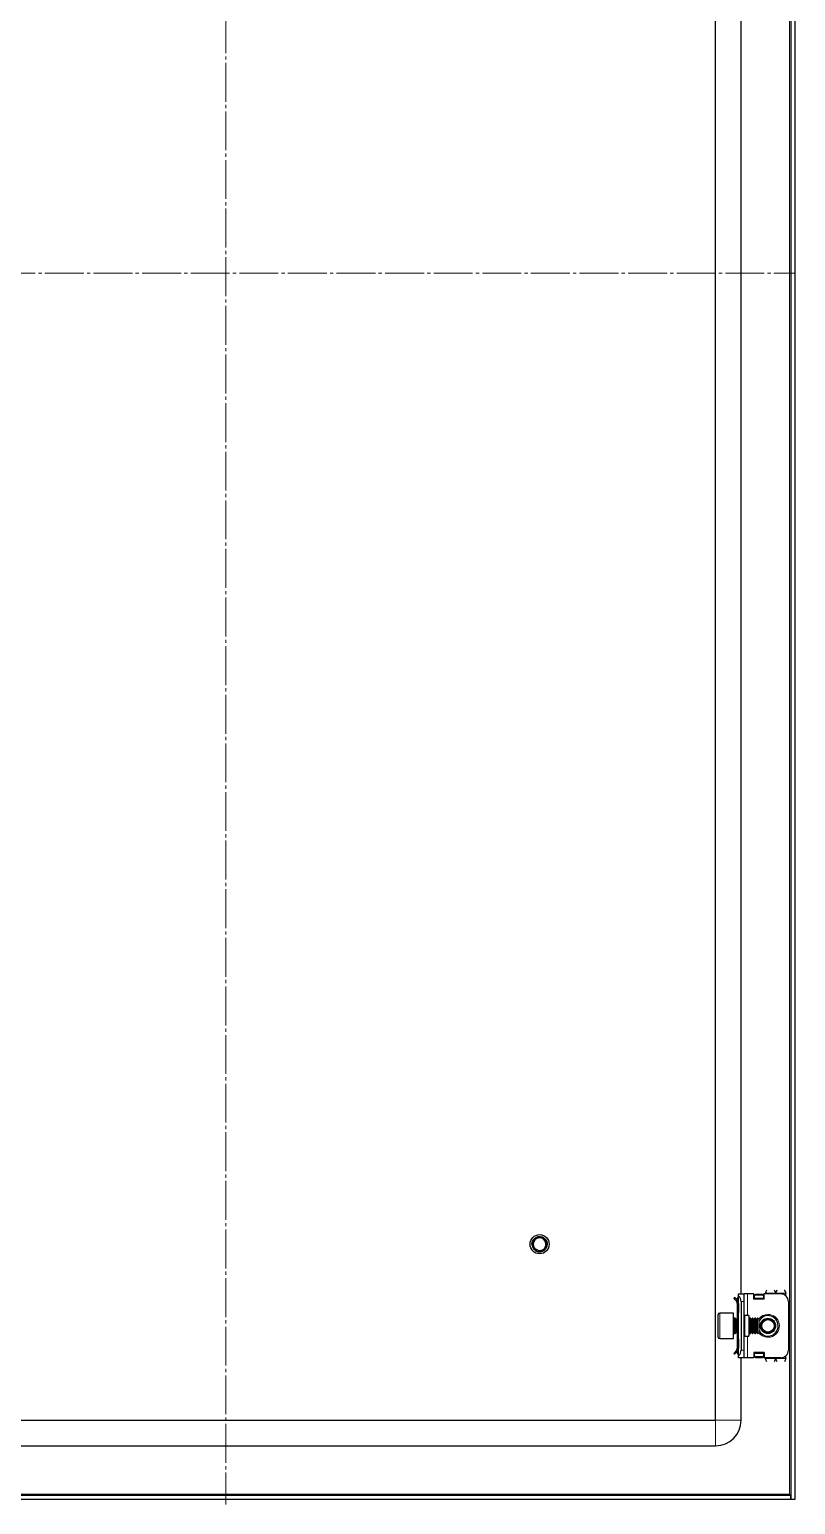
# Model space of a CAD drawing. Header units: millimetres. Extents: x -211 to 1134, y -353 to 966.
# Drawn here: x 834 to 1134, y -190 to 388 of the extents above; entities that cross this region are included whole.
import ezdxf

# ---------------------------------------------------------------- set-up
doc = ezdxf.new("R2010")
doc.units = ezdxf.units.MM
doc.linetypes.add('SLD-Осевая', pattern=[19.05, 15.24, -1.27, 1.27, -1.27])
doc.linetypes.add('SLD-Сплошная', pattern=[0])
doc.layers.add('FORMAT', color=7, linetype='SLD-Сплошная')

msp = doc.modelspace()

# ---------------------------------------------------------------- linework, layer by layer
at = {"color": 7, "linetype": 'SLD-Сплошная', "lineweight": 18}
for p, q in [((1131.38, 770.49), (1131.38, -186.31)), ((1111.48, -109.41), (1111.28, -109.21)), ((1114.98, -107.91), (1114.98, -116.41)), ((1121.23, -109.56), (1117.73, -109.56)), ((1121.98, -107.66), (1125.98, -107.66)), ((1129.98, -107.66), (1125.98, -107.66)), ((1104.08, -115.41), (1104.08, -117.72)), ((1111.48, -109.91), (1110.98, -109.91)), ((1113.48, -110.91), (1112.48, -110.91)), ((1104.08, -117.72), (1104.08, -125.41)), ((1109.73, -117.41), (1109.73, -123.41)), ((1113.98, -116.41), (1113.98, -124.41)), ((1114.98, -124.41), (1114.98, -132.91)), ((1111.48, -130.91), (1110.98, -130.91)), ((1111.48, -131.41), (1111.28, -131.62)), ((1112.48, -129.91), (1113.48, -129.91)), ((1117.73, -131.27), (1121.23, -131.27)), ((1125.98, -133.16), (1121.98, -133.16)), ((1129.98, -133.16), (1125.98, -133.16)), ((1102.48, -157.41), (1102.48, -167.41)), ((1102.48, -157.41), (1112.48, -157.41)), ((1131.38, -186.31), (689.58, -186.31))]:
    msp.add_line(p, q, dxfattribs=at)
at = {"color": 7, "linetype": 'SLD-Сплошная', "lineweight": 25}
for p, q in [((1131.98, 772.59), (1131.98, -188.41)), ((1133.48, 772.59), (1133.48, -188.41)), ((1102.48, -157.41), (1102.48, 741.59)), ((1112.48, -107.91), (1112.48, 692.09)), ((1031.22, -86.45), (1031.38, -86.32)), ((1031.25, -86.48), (1031.36, -86.29)), ((1031.95, -85.84), (1032.22, -85.71)), ((1032.51, -85.58), (1032.79, -85.51)), ((1032.89, -85.47), (1032.84, -85.48)), ((1033.03, -85.45), (1033.22, -85.43)), ((1034.02, -85.46), (1033.98, -85.46)), ((1034.2, -85.5), (1034.16, -85.49)), ((1034.38, -85.55), (1034.34, -85.54)), ((1034.56, -85.61), (1034.52, -85.6)), ((1034.92, -85.78), (1034.87, -85.75)), ((1035.09, -85.88), (1035.05, -85.86)), ((1035.26, -86), (1035.22, -85.97)), ((1035.26, -86), (1035.47, -86.18)), ((1035.43, -86.13), (1035.39, -86.1)), ((1035.58, -86.26), (1035.54, -86.23)), ((1035.71, -86.4), (1035.68, -86.37)), ((1030.48, -88.41), (1030.48, -88.41)), ((1030.49, -88.22), (1030.55, -87.91)), ((1030.49, -88.22), (1030.49, -88.27)), ((1030.51, -88.01), (1030.5, -88.06)), ((1030.55, -87.81), (1030.54, -87.86)), ((1030.59, -87.61), (1030.58, -87.66)), ((1030.65, -87.43), (1030.63, -87.48)), ((1030.7, -87.29), (1030.8, -87.11)), ((1030.71, -87.3), (1030.82, -87.11)), ((1031.19, -89.28), (1031.03, -88.87)), ((1031.32, -90.49), (1031.2, -90.36)), ((1031.21, -90.37), (1031.23, -90.39)), ((1031.32, -90.49), (1031.36, -90.53)), ((1031.47, -90.63), (1031.5, -90.67)), ((1031.62, -90.77), (1031.66, -90.8)), ((1031.79, -90.89), (1031.83, -90.92)), ((1033.29, -91.41), (1034.03, -91.34)), ((1034.17, -91.33), (1034.22, -91.32)), ((1034.36, -91.28), (1034.41, -91.27)), ((1034.56, -91.21), (1034.6, -91.2)), ((1034.93, -91.04), (1034.71, -91.12)), ((1034.75, -91.13), (1034.79, -91.11)), ((1035.11, -90.94), (1034.91, -91.05)), ((1034.93, -90.97), (1034.98, -91.02)), ((1034.93, -91.04), (1034.98, -91.02)), ((1035.82, -90.29), (1035.24, -90.85)), ((1035.27, -90.82), (1035.31, -90.8)), ((1035.73, -90.4), (1035.39, -90.73)), ((1035.56, -90.58), (1035.59, -90.55)), ((1036.3, -87.38), (1036.3, -87.37)), ((1036.4, -89.12), (1036.32, -89.35)), ((1036.36, -87.55), (1036.34, -87.51)), ((1036.35, -89.31), (1036.36, -89.26)), ((1036.4, -87.73), (1036.39, -87.69)), ((1036.4, -89.12), (1036.41, -89.07)), ((1036.44, -87.91), (1036.43, -87.87)), ((1036.44, -88.92), (1036.45, -88.87)), ((1036.47, -88.1), (1036.46, -88.06)), ((1036.48, -88.3), (1036.46, -88.54)), ((1036.47, -88.71), (1036.47, -88.66)), ((1036.48, -88.3), (1036.48, -88.25)), ((1036.48, -88.51), (1036.48, -88.46)), ((1109.92, -109.27), (1109.57, -109.63)), ((1110.54, -110.6), (1109.57, -109.63)), ((1110.9, -110.25), (1109.92, -109.27)), ((1111.28, -109.21), (1111.48, -109)), ((1111.48, -107.91), (1113.48, -107.91)), ((1111.48, -108.68), (1111.48, -107.91)), ((1111.48, -132.15), (1111.48, -108.68)), ((1113.48, -107.91), (1113.48, -110.91)), ((1114.98, -107.91), (1113.48, -107.91)), ((1117.48, -107.91), (1114.98, -107.91)), ((1117.48, -109.91), (1117.48, -107.91)), ((1117.73, -108.29), (1118.23, -107.94)), ((1118.23, -108.29), (1117.73, -108.65)), ((1117.73, -108.65), (1117.73, -108.29)), ((1117.73, -109.56), (1117.73, -108.65)), ((1117.73, -109.91), (1117.73, -109.56)), ((1118.23, -107.94), (1118.23, -108.29)), ((1118.23, -107.94), (1120.73, -107.94)), ((1118.23, -108.29), (1120.73, -108.29)), ((1120.73, -108.29), (1120.73, -107.94)), ((1120.73, -107.94), (1121.23, -108.29)), ((1121.23, -108.65), (1120.73, -108.29)), ((1121.23, -108.29), (1121.23, -108.65)), ((1121.23, -108.65), (1121.23, -109.56)), ((1121.23, -109.56), (1121.23, -109.91)), ((1121.28, -108.03), (1121.28, -109.91)), ((1121.48, -108.03), (1121.28, -108.03)), ((1121.48, -109.91), (1121.48, -107.91)), ((1127.98, -107.91), (1121.48, -107.91)), ((1121.98, -107.91), (1121.98, -107.66)), ((1129.98, -108.68), (1129.98, -107.66)), ((1109.48, -115.41), (1104.08, -115.41)), ((1109.48, -117.72), (1109.48, -115.41)), ((1110.54, -110.6), (1110.9, -110.25)), ((1110.98, -109.91), (1110.98, -110.31)), ((1110.98, -111.66), (1111.48, -111.66)), ((1110.98, -111.66), (1110.98, -115.16)), ((1111.48, -115.16), (1110.98, -115.16)), ((1110.98, -115.16), (1110.98, -117.41)), ((1111.48, -111.66), (1111.48, -115.16)), ((1112.48, -110.91), (1112.48, -129.91)), ((1113.48, -110.91), (1113.48, -129.91)), ((1121.48, -109.91), (1117.48, -109.91)), ((1130.98, -110.91), (1130.98, -129.91)), ((1103.48, -118.04), (1103.48, -116.01)), ((1103.48, -124.81), (1103.48, -118.04)), ((1109.48, -125.41), (1109.48, -117.72)), ((1110.1, -117.41), (1109.73, -117.41)), ((1110.48, -117.97), (1110.1, -117.41)), ((1110.1, -122.94), (1110.1, -117.41)), ((1110.87, -117.41), (1110.48, -117.97)), ((1110.48, -122.47), (1110.48, -117.97)), ((1111.1, -117.41), (1110.87, -117.41)), ((1110.87, -122.94), (1110.87, -117.41)), ((1111.48, -117.97), (1111.1, -117.41)), ((1111.1, -122.94), (1111.1, -117.41)), ((1115.48, -116.41), (1113.98, -116.41)), ((1115.48, -116.41), (1115.48, -124.41)), ((1115.87, -117.41), (1115.48, -117.97)), ((1116.1, -117.41), (1115.87, -117.41)), ((1115.87, -122.94), (1115.87, -117.41)), ((1116.48, -117.97), (1116.1, -117.41)), ((1116.1, -122.94), (1116.1, -117.41)), ((1116.87, -117.41), (1116.48, -117.97)), ((1116.48, -122.47), (1116.48, -117.97)), ((1117.1, -117.41), (1116.87, -117.41)), ((1116.87, -122.94), (1116.87, -117.41)), ((1117.48, -117.97), (1117.1, -117.41)), ((1117.1, -122.94), (1117.1, -117.41)), ((1117.87, -117.41), (1117.48, -117.97)), ((1117.48, -122.47), (1117.48, -117.97)), ((1118.1, -117.41), (1117.87, -117.41)), ((1117.87, -122.94), (1117.87, -117.41)), ((1118.48, -117.97), (1118.1, -117.41)), ((1118.1, -122.94), (1118.1, -117.41)), ((1118.87, -117.41), (1118.48, -117.97)), ((1118.48, -122.47), (1118.48, -117.97)), ((1118.93, -117.41), (1118.87, -117.41)), ((1118.87, -122.94), (1118.87, -117.41)), ((1119.48, -117.97), (1118.93, -117.41)), ((1118.93, -118.8), (1118.93, -117.41)), ((1118.93, -123.41), (1118.93, -118.8)), ((1119.48, -119.1), (1119.48, -117.97)), ((1119.48, -122.86), (1119.48, -119.1)), ((1104.08, -125.41), (1109.48, -125.41)), ((1109.73, -123.41), (1110.1, -123.41)), ((1110.1, -123.41), (1110.48, -122.86)), ((1110.1, -123.41), (1110.1, -122.94)), ((1110.48, -122.86), (1110.48, -122.47)), ((1110.48, -122.86), (1110.87, -123.41)), ((1110.87, -123.41), (1110.87, -122.94)), ((1110.87, -123.41), (1111.1, -123.41)), ((1110.98, -123.41), (1110.98, -125.66)), ((1110.98, -125.66), (1110.98, -129.16)), ((1110.98, -125.66), (1111.48, -125.66)), ((1111.1, -123.41), (1111.48, -122.86)), ((1111.1, -123.41), (1111.1, -122.94)), ((1111.48, -125.66), (1111.48, -129.16)), ((1113.98, -124.41), (1115.48, -124.41)), ((1115.48, -122.86), (1115.87, -123.41)), ((1115.87, -123.41), (1115.87, -122.94)), ((1115.87, -123.41), (1116.1, -123.41)), ((1116.1, -123.41), (1116.48, -122.86)), ((1116.1, -123.41), (1116.1, -122.94)), ((1116.48, -122.86), (1116.48, -122.47)), ((1116.48, -122.86), (1116.87, -123.41)), ((1116.87, -123.41), (1116.87, -122.94)), ((1116.87, -123.41), (1117.1, -123.41)), ((1117.1, -123.41), (1117.48, -122.86)), ((1117.1, -123.41), (1117.1, -122.94)), ((1117.48, -122.86), (1117.48, -122.47)), ((1117.48, -122.86), (1117.87, -123.41)), ((1117.87, -123.41), (1117.87, -122.94)), ((1117.87, -123.41), (1118.1, -123.41)), ((1118.1, -123.41), (1118.48, -122.86)), ((1118.1, -123.41), (1118.1, -122.94)), ((1118.48, -122.86), (1118.48, -122.47)), ((1118.48, -122.86), (1118.87, -123.41)), ((1118.87, -123.41), (1118.87, -122.94)), ((1118.87, -123.41), (1118.93, -123.41)), ((1118.93, -123.41), (1119.48, -122.86)), ((1110.54, -130.22), (1109.57, -131.2)), ((1109.92, -131.55), (1109.57, -131.2)), ((1110.9, -130.58), (1109.92, -131.55)), ((1110.54, -130.22), (1110.9, -130.58)), ((1110.98, -129.16), (1111.48, -129.16)), ((1110.98, -130.91), (1110.98, -130.45)), ((1111.48, -131.83), (1111.28, -131.62)), ((1111.48, -132.91), (1111.48, -132.15)), ((1113.48, -132.91), (1111.48, -132.91)), ((1112.48, -157.41), (1112.48, -132.91)), ((1113.48, -129.91), (1113.48, -132.91)), ((1114.98, -132.91), (1113.48, -132.91)), ((1117.48, -132.91), (1114.98, -132.91)), ((1121.48, -130.91), (1117.48, -130.91)), ((1117.48, -130.91), (1117.48, -132.91)), ((1117.73, -131.27), (1117.73, -130.91)), ((1117.73, -132.18), (1117.73, -131.27)), ((1117.73, -132.53), (1117.73, -132.18)), ((1117.73, -132.18), (1118.23, -132.53)), ((1118.23, -132.89), (1117.73, -132.53)), ((1118.23, -132.53), (1118.23, -132.89)), ((1120.73, -132.53), (1118.23, -132.53)), ((1120.73, -132.89), (1118.23, -132.89)), ((1120.73, -132.53), (1121.23, -132.18)), ((1120.73, -132.89), (1120.73, -132.53)), ((1121.23, -132.53), (1120.73, -132.89)), ((1121.23, -130.91), (1121.23, -131.27)), ((1121.23, -131.27), (1121.23, -132.18)), ((1121.23, -132.18), (1121.23, -132.53)), ((1121.28, -130.91), (1121.28, -132.8)), ((1121.28, -132.8), (1121.48, -132.8)), ((1121.48, -130.91), (1121.48, -132.91)), ((1127.98, -132.91), (1121.48, -132.91)), ((1121.98, -133.16), (1121.98, -132.91)), ((1129.98, -133.16), (1129.98, -132.15)), ((718.48, -157.41), (1102.48, -157.41)), ((718.48, -167.41), (1102.48, -167.41)), ((1131.78, -186.91), (689.18, -186.91)), ((1131.78, -188.41), (689.18, -188.41)), ((1131.38, -186.31), (1131.63, -186.91)), ((1131.78, -186.91), (1131.78, -188.41)), ((1133.48, -188.41), (1131.98, -188.41))]:
    msp.add_line(p, q, dxfattribs=at)
for centre, radius in [((1033.48, -88.41), 3.75), ((1122.98, -120.41), 3), ((1122.98, -120.41), 2.76), ((1122.98, -120.41), 2.45)]:
    msp.add_circle(centre, radius, dxfattribs=at)
for centre, radius, start, end in [((1033.48, -88.41), 2.5, 108.59442, 168.59442), ((1033.48, -88.41), 2.5, 48.59442, 108.59442), ((1033.48, -88.41), 2.5, 348.59442, 48.59442), ((1033.48, -88.41), 3, 180, 220.74374), ((1033.48, -88.41), 2.5, 168.59442, 190.51652), ((1033.48, -88.41), 3, 239.92857, 266.21929), ((1033.48, -88.41), 2.5, 255.88813, 288.59442), ((1033.48, -88.41), 2.5, 288.59442, 348.59442), ((1111.98, -109.91), 1, 135, 180), ((1109.48, -110.91), 3, 0, 48.18969), ((1127.98, -110.91), 3, 0, 90), ((1104.08, -116.01), 0.6, 90, 180), ((1109.73, -117.16), 0.25, 180, 270), ((1113.98, -115.91), 0.5, 180, 270), ((1122.98, -120.41), 4, 270, 151.04498), ((1104.08, -124.81), 0.6, 180, 270), ((1109.73, -123.66), 0.25, 90, 180), ((1113.98, -124.91), 0.5, 90, 180), ((1122.98, -120.41), 4, 208.95502, 270), ((1111.98, -130.91), 1, 180, 225), ((1109.48, -129.91), 3, 311.81031, 0), ((1127.98, -129.91), 3, 270, 0), ((1102.48, -157.41), 10, 270, 0)]:
    msp.add_arc(centre, radius, start, end, dxfattribs=at)
at = {"color": 7, "linetype": 'SLD-Сплошная', "lineweight": 18}
for start, end in [(215.46217, 90), (90, 144.53783)]:
    msp.add_arc((1122.98, -120.41), 4.5, start, end, dxfattribs=at)
at = {"color": 7, "linetype": 'SLD-Сплошная', "lineweight": 25}
for points, knots in [([(1030.65, -87.43), (1030.86, -87.01), (1031.17, -86.36), (1031.76, -85.97), (1031.96, -85.83)], [0, 0, 0, 0, 0.657042, 1, 1, 1, 1]), ([(1030.85, -87.03), (1030.88, -86.96), (1030.96, -86.74), (1031.13, -86.58), (1031.24, -86.48)], [0, 0, 0, 0, 0.333789, 1, 1, 1, 1]), ([(1030.94, -86.89), (1030.95, -86.84), (1031.06, -86.54), (1031.3, -86.33), (1031.51, -86.16)], [0, 0, 0, 0, 0.171865, 1, 1, 1, 1]), ([(1032.33, -86.05), (1032.26, -86.09), (1031.94, -86.27), (1031.45, -86.74), (1031.14, -87.33), (1031.05, -87.67), (1031.03, -87.72)], [0, 0, 0, 0, 0.104785, 0.513079, 0.918136, 1, 1, 1, 1]), ([(1031.22, -86.45), (1031.21, -86.45), (1031.2, -86.47), (1031.18, -86.49), (1031.17, -86.5)], [0, 0, 0, 0, 0.2967964, 1, 1, 1, 1]), ([(1031.34, -86.31), (1031.34, -86.32), (1031.33, -86.33), (1031.32, -86.34), (1031.31, -86.34)], [0, 0, 0, 0, 0.484232, 1, 1, 1, 1]), ([(1031.48, -86.18), (1031.47, -86.19), (1031.46, -86.2), (1031.45, -86.21), (1031.44, -86.21)], [0, 0, 0, 0, 0.4851577, 1, 1, 1, 1]), ([(1031.62, -86.06), (1031.62, -86.07), (1031.6, -86.08), (1031.59, -86.09), (1031.59, -86.09)], [0, 0, 0, 0, 0.484546, 1, 1, 1, 1]), ([(1031.78, -85.95), (1031.77, -85.95), (1031.76, -85.96), (1031.75, -85.97), (1031.74, -85.97)], [0, 0, 0, 0, 0.482687, 1, 1, 1, 1]), ([(1031.78, -85.95), (1031.79, -85.94), (1031.84, -85.9), (1031.9, -85.88), (1031.94, -85.86)], [0, 0, 0, 0, 0.230751, 1, 1, 1, 1]), ([(1031.95, -85.84), (1031.94, -85.84), (1031.93, -85.85), (1031.91, -85.86), (1031.91, -85.86)], [0, 0, 0, 0, 0.480194, 1, 1, 1, 1]), ([(1031.95, -85.84), (1031.98, -85.86), (1032.04, -85.89), (1032.11, -85.96), (1032.14, -86.01), (1032.16, -86.04)], [0, 0, 0, 0, 0.362858, 0.693435, 1, 1, 1, 1]), ([(1032.31, -86.1), (1032.29, -86.09), (1032.25, -86.09), (1032.19, -86.06), (1032.11, -86.01), (1032.03, -85.93), (1031.98, -85.87), (1031.96, -85.83)], [0, 0, 0, 0, 0.084477, 0.253367, 0.470159, 0.686909, 1, 1, 1, 1]), ([(1032.13, -85.74), (1032.12, -85.74), (1032.1, -85.75), (1032.09, -85.76), (1032.08, -85.76)], [0, 0, 0, 0, 0.477867, 1, 1, 1, 1]), ([(1032.24, -86.04), (1032.24, -86.02), (1032.23, -85.97), (1032.19, -85.9), (1032.15, -85.82), (1032.1, -85.78), (1032.08, -85.76)], [0, 0, 0, 0, 0.154183, 0.462567, 0.728091, 1, 1, 1, 1]), ([(1032.13, -85.74), (1032.16, -85.76), (1032.21, -85.8), (1032.28, -85.87), (1032.33, -85.95), (1032.35, -86.02), (1032.36, -86.05), (1032.36, -86.06)], [0, 0, 0, 0, 0.2607623, 0.4948046, 0.7237939, 0.9427899, 1, 1, 1, 1]), ([(1032.31, -85.65), (1032.31, -85.65), (1032.29, -85.66), (1032.28, -85.67), (1032.27, -85.67)], [0, 0, 0, 0, 0.476486, 1, 1, 1, 1]), ([(1032.4, -86.07), (1032.41, -86.05), (1032.41, -86), (1032.4, -85.91), (1032.37, -85.82), (1032.33, -85.74), (1032.29, -85.69), (1032.27, -85.67)], [0, 0, 0, 0, 0.114393, 0.350182, 0.585971, 0.790611, 1, 1, 1, 1]), ([(1032.31, -85.65), (1032.33, -85.64), (1032.39, -85.62), (1032.46, -85.6), (1032.51, -85.6)], [0, 0, 0, 0, 0.301025, 1, 1, 1, 1]), ([(1032.31, -85.65), (1032.34, -85.67), (1032.39, -85.72), (1032.45, -85.8), (1032.49, -85.88), (1032.51, -85.96), (1032.52, -86.03), (1032.51, -86.06), (1032.51, -86.07)], [0, 0, 0, 0, 0.218347, 0.4109902, 0.5987107, 0.7777436, 0.9456666, 1, 1, 1, 1]), ([(1032.69, -86.04), (1032.67, -86.05), (1032.63, -86.06), (1032.55, -86.07), (1032.45, -86.07), (1032.38, -86.06), (1032.34, -86.05), (1032.33, -86.05)], [0, 0, 0, 0, 0.099011, 0.388276, 0.61301, 0.895384, 1, 1, 1, 1]), ([(1032.51, -85.58), (1032.5, -85.58), (1032.48, -85.59), (1032.47, -85.59), (1032.46, -85.59)], [0, 0, 0, 0, 0.4765794, 1, 1, 1, 1]), ([(1032.54, -86.07), (1032.54, -86.07), (1032.55, -86.03), (1032.56, -85.96), (1032.56, -85.86), (1032.54, -85.76), (1032.51, -85.67), (1032.48, -85.62), (1032.46, -85.59)], [0, 0, 0, 0, 0.019058, 0.219488, 0.419831, 0.620151, 0.807785, 1, 1, 1, 1]), ([(1032.51, -85.58), (1032.53, -85.6), (1032.58, -85.65), (1032.62, -85.74), (1032.65, -85.82), (1032.66, -85.9), (1032.65, -85.98), (1032.64, -86.02), (1032.64, -86.03)], [0, 0, 0, 0, 0.213002, 0.396975, 0.575181, 0.744364, 0.902779, 1, 1, 1, 1]), ([(1032.7, -85.52), (1032.69, -85.52), (1032.68, -85.52), (1032.66, -85.53), (1032.65, -85.53)], [0, 0, 0, 0, 0.478977, 1, 1, 1, 1]), ([(1032.66, -86.03), (1032.67, -86.01), (1032.69, -85.95), (1032.71, -85.87), (1032.72, -85.78), (1032.71, -85.66), (1032.67, -85.58), (1032.65, -85.53)], [0, 0, 0, 0, 0.147065, 0.321231, 0.495346, 0.669443, 1, 1, 1, 1]), ([(1032.95, -85.81), (1032.95, -85.83), (1032.92, -85.88), (1032.86, -85.95), (1032.77, -86.01), (1032.71, -86.03), (1032.69, -86.04)], [0, 0, 0, 0, 0.153621, 0.528305, 0.811762, 1, 1, 1, 1]), ([(1032.7, -85.52), (1032.72, -85.55), (1032.76, -85.6), (1032.79, -85.69), (1032.8, -85.77), (1032.79, -85.86), (1032.78, -85.93), (1032.75, -85.99), (1032.73, -86.02), (1032.73, -86.03)], [0, 0, 0, 0, 0.195461, 0.359649, 0.517607, 0.666788, 0.806268, 0.936243, 1, 1, 1, 1]), ([(1032.77, -85.98), (1032.77, -85.98), (1032.81, -85.93), (1032.84, -85.85), (1032.87, -85.73), (1032.87, -85.65), (1032.86, -85.56), (1032.85, -85.51), (1032.84, -85.48)], [0, 0, 0, 0, 0.0013127, 0.3095816, 0.4937306, 0.6778354, 0.8376628, 1, 1, 1, 1]), ([(1032.89, -85.47), (1032.9, -85.5), (1032.92, -85.55), (1032.94, -85.64), (1032.94, -85.72), (1032.92, -85.8), (1032.89, -85.89), (1032.84, -85.94), (1032.81, -85.98)], [0, 0, 0, 0, 0.162579, 0.32416, 0.478216, 0.623372, 0.759205, 1, 1, 1, 1]), ([(1032.81, -85.98), (1032.83, -85.96), (1032.88, -85.92), (1032.93, -85.86), (1032.95, -85.82), (1032.95, -85.81)], [0, 0, 0, 0, 0.4133204, 0.8335068, 1, 1, 1, 1]), ([(1032.89, -85.47), (1032.92, -85.47), (1033.24, -85.41), (1033.88, -85.4), (1034.53, -85.58), (1034.87, -85.75), (1034.93, -85.79)], [0, 0, 0, 0, 0.044285, 0.46488, 0.894202, 1, 1, 1, 1]), ([(1034.93, -86.09), (1034.87, -86.06), (1034.54, -85.88), (1033.87, -85.7), (1033.25, -85.74), (1032.95, -85.81), (1032.95, -85.81)], [0, 0, 0, 0, 0.102158, 0.551599, 0.99962, 1, 1, 1, 1]), ([(1033.32, -85.44), (1033.39, -85.43), (1033.55, -85.4), (1033.72, -85.42), (1033.83, -85.43)], [0, 0, 0, 0, 0.399625, 1, 1, 1, 1]), ([(1034, -85.48), (1034.05, -85.48), (1034.19, -85.48), (1034.32, -85.53), (1034.42, -85.56)], [0, 0, 0, 0, 0.317385, 1, 1, 1, 1]), ([(1034.85, -86.07), (1034.85, -86.06), (1034.85, -86.03), (1034.86, -85.97), (1034.88, -85.88), (1034.92, -85.82), (1034.93, -85.79)], [0, 0, 0, 0, 0.058255, 0.305509, 0.64716, 1, 1, 1, 1]), ([(1034.92, -85.78), (1034.92, -85.81), (1034.92, -85.88), (1034.9, -85.98), (1034.87, -86.03), (1034.86, -86.06)], [0, 0, 0, 0, 0.371432, 0.710618, 1, 1, 1, 1]), ([(1034.93, -86.09), (1034.95, -86.07), (1034.99, -86.02), (1035.03, -85.94), (1035.04, -85.88), (1035.05, -85.86)], [0, 0, 0, 0, 0.351509, 0.671861, 1, 1, 1, 1]), ([(1035.14, -86.54), (1035.13, -86.53), (1035.09, -86.5), (1035.04, -86.43), (1034.99, -86.35), (1034.96, -86.26), (1034.94, -86.18), (1034.93, -86.12), (1034.93, -86.09)], [0, 0, 0, 0, 0.066273, 0.267344, 0.423096, 0.618734, 0.814089, 1, 1, 1, 1]), ([(1035.09, -85.88), (1035.09, -85.92), (1035.09, -85.99), (1035.06, -86.08), (1035.01, -86.16), (1034.98, -86.21), (1034.95, -86.23), (1034.95, -86.23)], [0, 0, 0, 0, 0.275174, 0.522846, 0.765225, 0.99702, 1, 1, 1, 1]), ([(1034.97, -86.28), (1034.98, -86.28), (1035.02, -86.25), (1035.08, -86.2), (1035.15, -86.13), (1035.19, -86.05), (1035.21, -86), (1035.22, -85.97)], [0, 0, 0, 0, 0.084965, 0.329338, 0.573716, 0.784411, 1, 1, 1, 1]), ([(1035.26, -86), (1035.26, -86.03), (1035.25, -86.1), (1035.21, -86.19), (1035.16, -86.27), (1035.1, -86.33), (1035.05, -86.37), (1035.02, -86.38), (1035.01, -86.38)], [0, 0, 0, 0, 0.222831, 0.420099, 0.612409, 0.79585, 0.967895, 1, 1, 1, 1]), ([(1035.03, -86.41), (1035.03, -86.41), (1035.06, -86.4), (1035.13, -86.37), (1035.21, -86.32), (1035.29, -86.25), (1035.35, -86.18), (1035.37, -86.12), (1035.39, -86.1)], [0, 0, 0, 0, 0.002693, 0.20821, 0.413641, 0.619057, 0.807274, 1, 1, 1, 1]), ([(1035.43, -86.13), (1035.42, -86.16), (1035.4, -86.23), (1035.35, -86.31), (1035.29, -86.38), (1035.22, -86.43), (1035.15, -86.46), (1035.1, -86.47), (1035.08, -86.48)], [0, 0, 0, 0, 0.203485, 0.379971, 0.551008, 0.713426, 0.865499, 1, 1, 1, 1]), ([(1035.13, -86.49), (1035.16, -86.49), (1035.23, -86.47), (1035.32, -86.44), (1035.4, -86.38), (1035.48, -86.32), (1035.52, -86.26), (1035.54, -86.23)], [0, 0, 0, 0, 0.190996, 0.383798, 0.576553, 0.78528, 1, 1, 1, 1]), ([(1035.58, -86.62), (1035.58, -86.62), (1035.55, -86.63), (1035.5, -86.65), (1035.41, -86.66), (1035.31, -86.64), (1035.21, -86.6), (1035.16, -86.55), (1035.14, -86.54)], [0, 0, 0, 0, 0.0458661, 0.2307436, 0.3874614, 0.6582461, 0.861978, 1, 1, 1, 1]), ([(1035.58, -86.26), (1035.56, -86.3), (1035.53, -86.36), (1035.47, -86.43), (1035.41, -86.48), (1035.34, -86.52), (1035.27, -86.55), (1035.22, -86.55), (1035.2, -86.55)], [0, 0, 0, 0, 0.211659, 0.390361, 0.562352, 0.724819, 0.876696, 1, 1, 1, 1]), ([(1035.22, -86.57), (1035.23, -86.57), (1035.29, -86.57), (1035.39, -86.55), (1035.5, -86.51), (1035.6, -86.45), (1035.65, -86.4), (1035.68, -86.37)], [0, 0, 0, 0, 0.046579, 0.3626876, 0.5517357, 0.7407531, 1, 1, 1, 1]), ([(1035.22, -86.6), (1035.25, -86.61), (1035.31, -86.63), (1035.41, -86.64), (1035.5, -86.64), (1035.56, -86.62), (1035.58, -86.62)], [0, 0, 0, 0, 0.251795, 0.502165, 0.752314, 1, 1, 1, 1]), ([(1035.71, -86.4), (1035.69, -86.43), (1035.66, -86.48), (1035.6, -86.53), (1035.53, -86.58), (1035.45, -86.61), (1035.38, -86.62), (1035.32, -86.62), (1035.28, -86.61), (1035.26, -86.61)], [0, 0, 0, 0, 0.169226, 0.337427, 0.497935, 0.649179, 0.790582, 0.922688, 1, 1, 1, 1]), ([(1036.32, -88.45), (1036.32, -88.38), (1036.3, -87.99), (1036.12, -87.32), (1035.75, -86.84), (1035.58, -86.62)], [0, 0, 0, 0, 0.108003, 0.585763, 1, 1, 1, 1]), ([(1035.71, -86.4), (1035.83, -86.55), (1036.11, -86.9), (1036.4, -87.56), (1036.46, -88.07), (1036.48, -88.33)], [0, 0, 0, 0, 0.274163, 0.639603, 1, 1, 1, 1]), ([(1035.8, -86.53), (1035.84, -86.57), (1035.97, -86.71), (1036.07, -86.88), (1036.13, -87)], [0, 0, 0, 0, 0.288707, 1, 1, 1, 1]), ([(1030.97, -88.13), (1030.97, -88.14), (1030.95, -88.17), (1030.91, -88.22), (1030.86, -88.28), (1030.79, -88.33), (1030.71, -88.37), (1030.63, -88.4), (1030.55, -88.41), (1030.51, -88.41), (1030.48, -88.41)], [0, 0, 0, 0, 0.060221, 0.18113, 0.301988, 0.42281, 0.589437, 0.75603, 0.87711, 1, 1, 1, 1]), ([(1030.48, -88.42), (1030.48, -88.37), (1030.48, -88.29), (1030.5, -88.22), (1030.5, -88.19)], [0, 0, 0, 0, 0.659859, 1, 1, 1, 1]), ([(1030.48, -88.42), (1030.52, -88.41), (1030.58, -88.37), (1030.67, -88.35), (1030.73, -88.34), (1030.76, -88.34)], [0, 0, 0, 0, 0.371226, 0.708872, 1, 1, 1, 1]), ([(1031.41, -90.2), (1031.39, -90.17), (1031.14, -89.95), (1030.8, -89.49), (1030.56, -88.88), (1030.5, -88.53), (1030.48, -88.41)], [0, 0, 0, 0, 0.050685, 0.485619, 0.826643, 1, 1, 1, 1]), ([(1030.49, -88.22), (1030.52, -88.2), (1030.59, -88.17), (1030.68, -88.16), (1030.78, -88.16), (1030.86, -88.17), (1030.91, -88.19), (1030.93, -88.2)], [0, 0, 0, 0, 0.235039, 0.445532, 0.651268, 0.847853, 1, 1, 1, 1]), ([(1030.84, -88.29), (1030.81, -88.27), (1030.75, -88.25), (1030.66, -88.24), (1030.57, -88.24), (1030.52, -88.26), (1030.49, -88.27)], [0, 0, 0, 0, 0.237597, 0.516729, 0.755527, 1, 1, 1, 1]), ([(1030.95, -88.17), (1030.92, -88.15), (1030.87, -88.11), (1030.78, -88.08), (1030.69, -88.05), (1030.59, -88.05), (1030.53, -88.06), (1030.5, -88.06)], [0, 0, 0, 0, 0.189173, 0.404697, 0.62022, 0.807935, 1, 1, 1, 1]), ([(1030.51, -88.01), (1030.55, -88), (1030.61, -87.98), (1030.71, -87.97), (1030.8, -87.98), (1030.88, -88.01), (1030.94, -88.04), (1030.97, -88.06), (1030.98, -88.07)], [0, 0, 0, 0, 0.214065, 0.402363, 0.585629, 0.760234, 0.923894, 1, 1, 1, 1]), ([(1031.01, -88.06), (1031, -88.05), (1030.97, -88.02), (1030.9, -87.96), (1030.82, -87.91), (1030.73, -87.87), (1030.63, -87.85), (1030.57, -87.86), (1030.54, -87.86)], [0, 0, 0, 0, 0.0698715, 0.2584547, 0.4469509, 0.6354224, 0.81547, 1, 1, 1, 1]), ([(1030.55, -87.81), (1030.55, -87.76), (1030.57, -87.68), (1030.6, -87.6), (1030.61, -87.58)], [0, 0, 0, 0, 0.6579883, 1, 1, 1, 1]), ([(1030.55, -87.81), (1030.58, -87.8), (1030.65, -87.79), (1030.74, -87.79), (1030.83, -87.82), (1030.9, -87.85), (1030.96, -87.89), (1030.99, -87.93), (1031.01, -87.94)], [0, 0, 0, 0, 0.208898, 0.388587, 0.562428, 0.727295, 0.881578, 1, 1, 1, 1]), ([(1031.01, -87.92), (1031, -87.9), (1030.96, -87.85), (1030.9, -87.79), (1030.83, -87.74), (1030.75, -87.7), (1030.67, -87.67), (1030.61, -87.66), (1030.58, -87.66)], [0, 0, 0, 0, 0.137266, 0.30795, 0.478578, 0.649185, 0.822833, 1, 1, 1, 1]), ([(1030.59, -87.61), (1030.62, -87.61), (1030.68, -87.61), (1030.77, -87.63), (1030.85, -87.66), (1030.92, -87.7), (1030.97, -87.75), (1031.01, -87.81), (1031.03, -87.84), (1031.04, -87.86)], [0, 0, 0, 0, 0.165667, 0.330522, 0.488809, 0.638525, 0.778629, 0.909213, 1, 1, 1, 1]), ([(1031.01, -87.78), (1031.01, -87.76), (1030.98, -87.72), (1030.93, -87.66), (1030.86, -87.59), (1030.78, -87.53), (1030.71, -87.5), (1030.66, -87.48), (1030.63, -87.48)], [0, 0, 0, 0, 0.076151, 0.276704, 0.47712, 0.677473, 0.837574, 1, 1, 1, 1]), ([(1030.65, -87.43), (1030.68, -87.44), (1030.73, -87.44), (1030.81, -87.48), (1030.88, -87.52), (1030.94, -87.57), (1030.99, -87.63), (1031.02, -87.69), (1031.04, -87.75), (1031.04, -87.78), (1031.04, -87.79)], [0, 0, 0, 0, 0.154027, 0.307095, 0.452862, 0.590123, 0.718565, 0.838856, 0.95247, 1, 1, 1, 1]), ([(1030.72, -87.3), (1030.74, -87.24), (1030.77, -87.12), (1030.83, -87), (1030.87, -86.94)], [0, 0, 0, 0, 0.462482, 1, 1, 1, 1]), ([(1030.98, -88.08), (1030.97, -88.19), (1030.95, -88.45), (1031, -88.72), (1031.03, -88.87)], [0, 0, 0, 0, 0.408521, 1, 1, 1, 1]), ([(1031.03, -87.92), (1031.03, -87.93), (1031.02, -87.97), (1031, -88.03), (1030.98, -88.07), (1030.98, -88.08)], [0, 0, 0, 0, 0.157682, 0.80304, 1, 1, 1, 1]), ([(1031.03, -87.72), (1031.04, -87.76), (1031.05, -87.82), (1031.04, -87.89), (1031.03, -87.92)], [0, 0, 0, 0, 0.544473, 1, 1, 1, 1]), ([(1032.48, -90.65), (1032.4, -90.61), (1032.08, -90.45), (1031.57, -90.04), (1031.32, -89.53), (1031.19, -89.28)], [0, 0, 0, 0, 0.130652, 0.560007, 1, 1, 1, 1]), ([(1031.21, -90.37), (1031.23, -90.35), (1031.26, -90.3), (1031.32, -90.24), (1031.38, -90.21), (1031.41, -90.2), (1031.41, -90.2)], [0, 0, 0, 0, 0.315056, 0.630194, 0.945514, 1, 1, 1, 1]), ([(1031.77, -90.24), (1031.74, -90.23), (1031.69, -90.22), (1031.6, -90.22), (1031.52, -90.23), (1031.44, -90.25), (1031.33, -90.3), (1031.27, -90.36), (1031.23, -90.39)], [0, 0, 0, 0, 0.149407, 0.278563, 0.407661, 0.536722, 0.727045, 1, 1, 1, 1]), ([(1031.32, -90.49), (1031.34, -90.47), (1031.37, -90.42), (1031.43, -90.35), (1031.49, -90.3), (1031.56, -90.26), (1031.64, -90.24), (1031.71, -90.24), (1031.76, -90.25), (1031.79, -90.25)], [0, 0, 0, 0, 0.159446, 0.318034, 0.469983, 0.61348, 0.747649, 0.872856, 1, 1, 1, 1]), ([(1031.84, -90.29), (1031.83, -90.29), (1031.8, -90.29), (1031.73, -90.3), (1031.65, -90.32), (1031.57, -90.35), (1031.49, -90.4), (1031.42, -90.45), (1031.38, -90.5), (1031.36, -90.53)], [0, 0, 0, 0, 0.018281, 0.175639, 0.332896, 0.490097, 0.647274, 0.821632, 1, 1, 1, 1]), ([(1031.41, -90.2), (1031.43, -90.19), (1031.47, -90.18), (1031.56, -90.17), (1031.66, -90.19), (1031.75, -90.23), (1031.83, -90.28), (1031.91, -90.36), (1031.99, -90.48), (1032.01, -90.56), (1032.02, -90.6)], [0, 0, 0, 0, 0.073646, 0.169563, 0.351373, 0.438893, 0.519676, 0.682906, 0.8512, 1, 1, 1, 1]), ([(1031.47, -90.63), (1031.48, -90.6), (1031.5, -90.54), (1031.56, -90.46), (1031.62, -90.4), (1031.69, -90.35), (1031.76, -90.32), (1031.82, -90.31), (1031.85, -90.31), (1031.85, -90.31)], [0, 0, 0, 0, 0.1980351, 0.3676626, 0.5314947, 0.6866636, 0.8318184, 0.9819171, 1, 1, 1, 1]), ([(1031.91, -90.37), (1031.91, -90.37), (1031.86, -90.38), (1031.79, -90.41), (1031.7, -90.45), (1031.62, -90.51), (1031.55, -90.58), (1031.52, -90.64), (1031.5, -90.67)], [0, 0, 0, 0, 0.0505, 0.241124, 0.431653, 0.622154, 0.808692, 1, 1, 1, 1]), ([(1031.62, -90.77), (1031.63, -90.73), (1031.64, -90.66), (1031.69, -90.58), (1031.74, -90.51), (1031.81, -90.45), (1031.87, -90.41), (1031.91, -90.4), (1031.93, -90.4)], [0, 0, 0, 0, 0.209239, 0.392702, 0.571062, 0.740844, 0.899958, 1, 1, 1, 1]), ([(1031.98, -90.48), (1031.95, -90.49), (1031.89, -90.51), (1031.82, -90.57), (1031.75, -90.64), (1031.7, -90.71), (1031.67, -90.77), (1031.66, -90.8)], [0, 0, 0, 0, 0.172104, 0.391099, 0.610089, 0.802801, 1, 1, 1, 1]), ([(1031.79, -90.89), (1031.79, -90.85), (1031.8, -90.78), (1031.84, -90.69), (1031.88, -90.61), (1031.93, -90.55), (1031.97, -90.52), (1031.99, -90.51)], [0, 0, 0, 0, 0.240212, 0.454711, 0.664287, 0.864517, 1, 1, 1, 1]), ([(1032.02, -90.62), (1032, -90.64), (1031.95, -90.68), (1031.9, -90.75), (1031.85, -90.83), (1031.84, -90.89), (1031.83, -90.92)], [0, 0, 0, 0, 0.228254, 0.510351, 0.752319, 1, 1, 1, 1]), ([(1031.96, -91), (1031.96, -90.96), (1031.97, -90.89), (1031.99, -90.8), (1032.02, -90.74), (1032.04, -90.71), (1032.04, -90.71)], [0, 0, 0, 0, 0.3571393, 0.6809788, 0.9981828, 1, 1, 1, 1]), ([(1032.02, -90.6), (1032.02, -90.62), (1032.03, -90.66), (1032.04, -90.74), (1032.04, -90.83), (1032.02, -90.92), (1031.99, -90.98), (1031.98, -91.01)], [0, 0, 0, 0, 0.113604, 0.31095, 0.508229, 0.75166, 1, 1, 1, 1]), ([(1032.87, -90.84), (1032.59, -90.79), (1032.3, -90.73), (1032.03, -90.6), (1032.02, -90.6)], [0, 0, 0, 0, 0.965671, 1, 1, 1, 1]), ([(1032.87, -90.84), (1032.78, -90.8), (1032.65, -90.74), (1032.52, -90.67), (1032.48, -90.65)], [0, 0, 0, 0, 0.6817331, 1, 1, 1, 1]), ([(1034.03, -91.34), (1034.02, -91.32), (1034, -91.27), (1033.99, -91.2), (1033.99, -91.12), (1034, -91.04), (1034.04, -90.96), (1034.1, -90.88), (1034.2, -90.82), (1034.26, -90.79), (1034.28, -90.78)], [0, 0, 0, 0, 0.098631, 0.238541, 0.378532, 0.49895, 0.601027, 0.777401, 0.9101, 1, 1, 1, 1]), ([(1034.18, -90.83), (1034.18, -90.84), (1034.15, -90.86), (1034.11, -90.92), (1034.07, -91), (1034.04, -91.09), (1034.02, -91.18), (1034.02, -91.27), (1034.03, -91.32), (1034.03, -91.34)], [0, 0, 0, 0, 0.036757, 0.196192, 0.355485, 0.51469, 0.719746, 0.882005, 1, 1, 1, 1]), ([(1034.17, -91.33), (1034.16, -91.31), (1034.13, -91.25), (1034.11, -91.17), (1034.1, -91.09), (1034.11, -91.01), (1034.13, -90.92), (1034.17, -90.86), (1034.2, -90.82)], [0, 0, 0, 0, 0.16279, 0.324686, 0.479688, 0.626058, 0.76302, 1, 1, 1, 1]), ([(1034.26, -90.8), (1034.25, -90.82), (1034.22, -90.87), (1034.19, -90.96), (1034.18, -91.06), (1034.18, -91.19), (1034.2, -91.27), (1034.22, -91.32)], [0, 0, 0, 0, 0.13286, 0.29106, 0.491007, 0.69089, 1, 1, 1, 1]), ([(1034.36, -91.28), (1034.34, -91.25), (1034.3, -91.2), (1034.26, -91.11), (1034.24, -91.03), (1034.24, -90.95), (1034.25, -90.87), (1034.27, -90.82), (1034.29, -90.79), (1034.29, -90.78)], [0, 0, 0, 0, 0.198483, 0.367712, 0.531083, 0.685778, 0.830503, 0.965152, 1, 1, 1, 1]), ([(1034.28, -90.78), (1034.29, -90.78), (1034.34, -90.76), (1034.42, -90.75), (1034.52, -90.75), (1034.61, -90.76), (1034.7, -90.79), (1034.78, -90.83), (1034.85, -90.87), (1034.91, -90.92), (1034.94, -90.96), (1034.95, -90.97)], [0, 0, 0, 0, 0.04296, 0.1733, 0.274263, 0.401081, 0.527716, 0.654259, 0.780759, 0.936852, 1, 1, 1, 1]), ([(1034.37, -90.76), (1034.37, -90.77), (1034.35, -90.81), (1034.34, -90.88), (1034.33, -90.98), (1034.34, -91.08), (1034.36, -91.18), (1034.39, -91.24), (1034.41, -91.27)], [0, 0, 0, 0, 0.043388, 0.23288, 0.422274, 0.611632, 0.803279, 1, 1, 1, 1]), ([(1034.56, -91.21), (1034.53, -91.19), (1034.48, -91.14), (1034.43, -91.06), (1034.4, -90.98), (1034.38, -90.89), (1034.38, -90.82), (1034.39, -90.78), (1034.4, -90.76)], [0, 0, 0, 0, 0.208724, 0.39105, 0.568219, 0.73683, 0.894853, 1, 1, 1, 1]), ([(1034.49, -90.75), (1034.49, -90.78), (1034.48, -90.85), (1034.49, -90.94), (1034.51, -91.04), (1034.55, -91.12), (1034.59, -91.17), (1034.6, -91.2)], [0, 0, 0, 0, 0.181695, 0.396783, 0.61186, 0.803681, 1, 1, 1, 1]), ([(1034.75, -91.13), (1034.72, -91.11), (1034.66, -91.07), (1034.6, -90.99), (1034.56, -90.91), (1034.53, -90.83), (1034.53, -90.78), (1034.53, -90.76)], [0, 0, 0, 0, 0.234253, 0.442787, 0.646465, 0.841043, 1, 1, 1, 1]), ([(1034.64, -90.78), (1034.64, -90.78), (1034.64, -90.81), (1034.66, -90.88), (1034.69, -90.97), (1034.73, -91.05), (1034.77, -91.09), (1034.79, -91.11)], [0, 0, 0, 0, 0.00279, 0.269575, 0.536371, 0.765499, 1, 1, 1, 1]), ([(1034.93, -91.04), (1034.9, -91.02), (1034.84, -90.98), (1034.77, -90.91), (1034.73, -90.85), (1034.72, -90.81), (1034.71, -90.8)], [0, 0, 0, 0, 0.3195142, 0.6084926, 0.891527, 1, 1, 1, 1]), ([(1034.95, -90.97), (1035.02, -90.92), (1035.37, -90.69), (1035.86, -90.18), (1036.08, -89.63), (1036.19, -89.38)], [0, 0, 0, 0, 0.128781, 0.613629, 1, 1, 1, 1]), ([(1036.12, -89.83), (1036.11, -89.85), (1036.04, -90.03), (1035.92, -90.18), (1035.81, -90.31)], [0, 0, 0, 0, 0.128161, 1, 1, 1, 1]), ([(1036.19, -89.38), (1036.18, -89.38), (1036.15, -89.37), (1036.1, -89.34), (1036.04, -89.3), (1035.99, -89.24), (1035.95, -89.17), (1035.92, -89.06), (1035.92, -88.97), (1035.93, -88.92), (1035.93, -88.91)], [0, 0, 0, 0, 0.0227609, 0.1922433, 0.3468958, 0.4775346, 0.5886768, 0.7833339, 0.9686236, 1, 1, 1, 1]), ([(1035.92, -88.98), (1035.92, -89.01), (1035.93, -89.08), (1035.97, -89.16), (1036.02, -89.24), (1036.08, -89.3), (1036.14, -89.35), (1036.17, -89.37), (1036.19, -89.38)], [0, 0, 0, 0, 0.182737, 0.363423, 0.543947, 0.724373, 0.904747, 1, 1, 1, 1]), ([(1036.35, -89.31), (1036.32, -89.3), (1036.26, -89.3), (1036.18, -89.28), (1036.1, -89.24), (1036.04, -89.19), (1035.99, -89.14), (1035.95, -89.08), (1035.93, -89.03), (1035.92, -89.01), (1035.92, -89.01)], [0, 0, 0, 0, 0.159812, 0.318711, 0.470648, 0.614013, 0.748131, 0.873387, 0.991083, 1, 1, 1, 1]), ([(1035.93, -88.91), (1035.94, -88.88), (1035.96, -88.8), (1036.02, -88.7), (1036.08, -88.61), (1036.15, -88.55), (1036.22, -88.5), (1036.28, -88.47), (1036.31, -88.46), (1036.32, -88.45)], [0, 0, 0, 0, 0.1251657, 0.3367685, 0.4886747, 0.6403706, 0.7919615, 0.9435026, 1, 1, 1, 1]), ([(1035.94, -88.95), (1035.95, -88.97), (1035.97, -89.02), (1036.03, -89.08), (1036.1, -89.15), (1036.19, -89.21), (1036.27, -89.24), (1036.33, -89.26), (1036.36, -89.26)], [0, 0, 0, 0, 0.112687, 0.266978, 0.464332, 0.661607, 0.829157, 1, 1, 1, 1]), ([(1036.4, -89.12), (1036.36, -89.12), (1036.3, -89.13), (1036.21, -89.12), (1036.12, -89.09), (1036.05, -89.05), (1035.99, -89), (1035.96, -88.96), (1035.95, -88.94)], [0, 0, 0, 0, 0.207037, 0.38272, 0.55212, 0.712365, 0.86221, 1, 1, 1, 1]), ([(1036.44, -88.92), (1036.41, -88.93), (1036.34, -88.95), (1036.24, -88.95), (1036.16, -88.93), (1036.08, -88.9), (1036.01, -88.86), (1035.98, -88.83), (1035.96, -88.81)], [0, 0, 0, 0, 0.205811, 0.38496, 0.558827, 0.724121, 0.878934, 1, 1, 1, 1]), ([(1035.98, -88.86), (1036, -88.89), (1036.04, -88.93), (1036.12, -88.99), (1036.21, -89.04), (1036.31, -89.06), (1036.38, -89.07), (1036.41, -89.07)], [0, 0, 0, 0, 0.183111, 0.381533, 0.579913, 0.787111, 1, 1, 1, 1]), ([(1036.01, -88.73), (1036.03, -88.75), (1036.08, -88.79), (1036.17, -88.84), (1036.26, -88.87), (1036.36, -88.88), (1036.42, -88.87), (1036.45, -88.87)], [0, 0, 0, 0, 0.19243, 0.403622, 0.614801, 0.805152, 1, 1, 1, 1]), ([(1036.47, -88.71), (1036.44, -88.73), (1036.37, -88.75), (1036.27, -88.76), (1036.18, -88.76), (1036.1, -88.74), (1036.04, -88.72), (1036.02, -88.7), (1036.02, -88.7)], [0, 0, 0, 0, 0.227908, 0.430276, 0.627707, 0.816134, 0.99284, 1, 1, 1, 1]), ([(1036.09, -88.61), (1036.09, -88.62), (1036.13, -88.64), (1036.2, -88.66), (1036.3, -88.68), (1036.39, -88.68), (1036.44, -88.67), (1036.47, -88.66)], [0, 0, 0, 0, 0.050156, 0.304513, 0.55888, 0.776903, 1, 1, 1, 1]), ([(1036.48, -88.51), (1036.45, -88.52), (1036.39, -88.55), (1036.29, -88.58), (1036.21, -88.58), (1036.15, -88.57), (1036.13, -88.57)], [0, 0, 0, 0, 0.293779, 0.558982, 0.818494, 1, 1, 1, 1]), ([(1036.18, -87.12), (1036.19, -87.14), (1036.28, -87.28), (1036.33, -87.44), (1036.36, -87.57)], [0, 0, 0, 0, 0.192577, 1, 1, 1, 1]), ([(1036.36, -89.24), (1036.35, -89.27), (1036.34, -89.38), (1036.28, -89.48), (1036.24, -89.56)], [0, 0, 0, 0, 0.218168, 1, 1, 1, 1]), ([(1036.26, -88.48), (1036.28, -88.48), (1036.32, -88.49), (1036.4, -88.48), (1036.46, -88.47), (1036.48, -88.46)], [0, 0, 0, 0, 0.236131, 0.613435, 1, 1, 1, 1]), ([(1036.37, -87.67), (1036.39, -87.71), (1036.45, -87.86), (1036.46, -88.02), (1036.47, -88.14)], [0, 0, 0, 0, 0.2829098, 1, 1, 1, 1]), ([(1121.98, -107.66), (1122.08, -107.42), (1122.27, -106.93), (1122.46, -106.54), (1122.56, -106.34)], [0, 0, 0, 0, 0.5020654, 1, 1, 1, 1]), ([(1125.41, -106.35), (1125.49, -106.51), (1125.67, -106.86), (1125.86, -107.34), (1125.97, -107.62), (1125.98, -107.66)], [0, 0, 0, 0, 0.415483, 0.917152, 1, 1, 1, 1]), ([(1125.98, -107.66), (1126.08, -107.42), (1126.27, -106.93), (1126.46, -106.54), (1126.56, -106.34)], [0, 0, 0, 0, 0.5020654, 1, 1, 1, 1]), ([(1129.41, -106.35), (1129.49, -106.51), (1129.67, -106.86), (1129.86, -107.34), (1129.97, -107.62), (1129.98, -107.66)], [0, 0, 0, 0, 0.4154826, 0.9171518, 1, 1, 1, 1]), ([(1110.98, -111.66), (1110.96, -111.47), (1110.93, -111.18), (1110.75, -110.83), (1110.61, -110.68), (1110.54, -110.6)], [0, 0, 0, 0, 0.4850424, 0.7384039, 1, 1, 1, 1]), ([(1111.48, -111.66), (1111.46, -111.42), (1111.41, -110.94), (1111.12, -110.48), (1110.93, -110.28), (1110.9, -110.25)], [0, 0, 0, 0, 0.461863, 0.923726, 1, 1, 1, 1]), ([(1110.54, -130.22), (1110.66, -130.07), (1110.85, -129.85), (1110.97, -129.47), (1110.98, -129.27), (1110.98, -129.16)], [0, 0, 0, 0, 0.485042, 0.738404, 1, 1, 1, 1]), ([(1110.9, -130.58), (1111.05, -130.39), (1111.36, -130.01), (1111.48, -129.48), (1111.48, -129.2), (1111.48, -129.16)], [0, 0, 0, 0, 0.461863, 0.923726, 1, 1, 1, 1]), ([(1122.56, -134.48), (1122.48, -134.32), (1122.3, -133.97), (1122.11, -133.48), (1122, -133.2), (1121.98, -133.16)], [0, 0, 0, 0, 0.415483, 0.917152, 1, 1, 1, 1]), ([(1125.98, -133.16), (1125.89, -133.41), (1125.7, -133.89), (1125.51, -134.29), (1125.41, -134.49)], [0, 0, 0, 0, 0.502065, 1, 1, 1, 1]), ([(1126.56, -134.48), (1126.48, -134.32), (1126.3, -133.97), (1126.11, -133.48), (1126, -133.2), (1125.98, -133.16)], [0, 0, 0, 0, 0.415483, 0.917152, 1, 1, 1, 1]), ([(1129.98, -133.16), (1129.89, -133.41), (1129.7, -133.89), (1129.51, -134.29), (1129.41, -134.49)], [0, 0, 0, 0, 0.5020654, 1, 1, 1, 1]), ([(1131.78, -187.3), (1131.79, -187.32), (1131.94, -187.69), (1131.96, -188.06), (1131.98, -188.41)], [0, 0, 0, 0, 0.054097, 1, 1, 1, 1])]:
    msp.add_open_spline(points, degree=3, knots=knots, dxfattribs=at)
msp.add_open_spline([(1131.78, -186.91), (1131.75, -186.9), (1131.68, -186.89), (1131.58, -186.75), (1131.48, -186.55), (1131.42, -186.39), (1131.38, -186.31)], degree=3, dxfattribs=at)
at = {"layer": 'FORMAT', "linetype": 'SLD-Осевая', "lineweight": 18}
for p, q in [((910.48, 774.59), (910.48, -190.41)), ((687.18, 292.09), (1133.78, 292.09))]:
    msp.add_line(p, q, dxfattribs=at)

doc.saveas('drawing.dxf')
